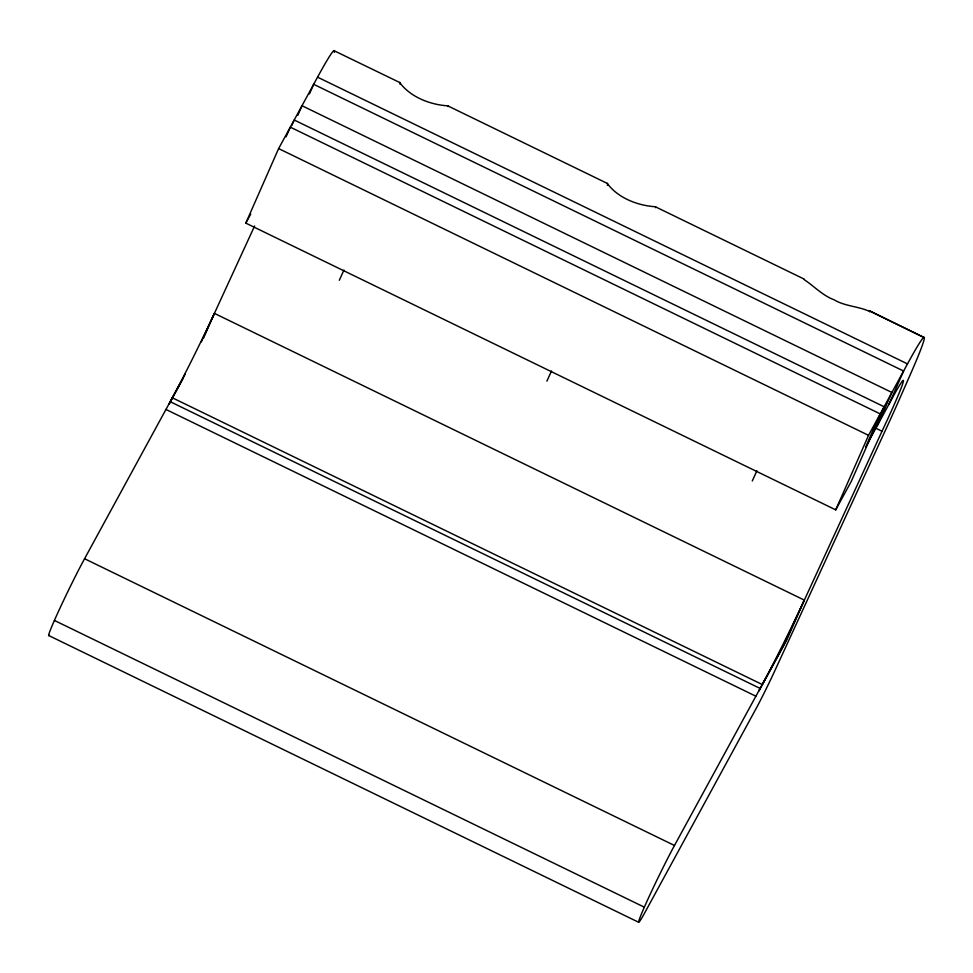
<?xml version="1.0" encoding="UTF-8"?>
<svg xmlns="http://www.w3.org/2000/svg" width="973" height="973" viewBox="0 0 973 973"><rect width="100%" height="100%" fill="white"/><g stroke="black" fill="none" stroke-linecap="round" stroke-linejoin="round"><path stroke-width="1.46" d="M804.209 279.689C812.893 285.186 822.854 295.78 833.946 299.72C844.759 306.349 859.013 306.325 869.753 311.542A121.576 5.108 -64.1 0 1 869.728 311.822M607.383 185.344A121.576 5.108 -64.1 0 0 607.225 183.374C617.843 197.896 637.461 205.583 655.303 206.738L804.464 279.239M291.766 125.529L294.199 120.007L884.129 406.763L851.314 481.294L835.734 509.864L245.804 223.121L278.619 148.577L317.563 77.159A121.576 5.108 -64.1 0 1 334.323 52.323M286.05 136.816L290.307 127.147L880.237 413.902L865.654 447.033L893.019 396.777A75.383 3.162 -64.1 0 1 882.012 431.246L783.143 646.206L674.484 845.488A48.626 2.043 -64.1 0 0 644.333 907.177A48.626 2.043 -64.1 0 0 645.318 911.737L755.644 709.39A36.475 1.532 -64.1 0 0 775.043 670.275L887.571 425.602A121.576 5.108 -64.1 0 0 898.334 401.727L909.974 375.298A121.576 5.108 -64.1 0 0 907.493 363.902L317.563 77.159M172.185 398.018L169.095 404.136L183.325 378.035M297.738 115.386L301.995 105.729L891.913 392.472L877.33 425.602M309.414 93.955L313.671 84.298L903.601 371.041L889.018 404.172M203.503 338.105L214.401 313.367L804.318 600.11L786.768 639.979L759.013 690.879L760.108 688.422L170.178 401.679M835.734 509.864L868.548 435.332L907.493 363.902M339.322 280.26L343.943 270.08M546.899 381.148L551.521 370.968M752.275 480.978L756.897 470.798M201.277 341.924L254.622 225.955M245.804 223.121L250.766 214.024M49.246 635.223A48.626 2.043 -64.1 0 1 59.207 609.791A48.626 2.043 -64.1 0 1 84.566 558.733L185.259 374.046M399.891 84.067A121.576 5.108 -64.1 0 0 399.66 82.474C410.18 96.911 429.908 104.719 447.726 105.838L607.225 183.374M333.958 50.657L399.66 82.474M874.763 427.719L882.012 431.246M278.619 148.577L868.548 435.332M165.957 409.451L755.887 696.206M84.566 558.733L674.484 845.488M54.403 620.433L644.333 907.177M48.65 635.491L638.58 922.234M924.35 337.655L869.315 310.764L923.888 337.412M655.303 206.738A121.576 5.108 -64.1 0 1 655.62 207.675M447.726 105.838A121.576 5.108 -64.1 0 1 448.067 106.519M214.401 313.367A85.101 3.576 -64.1 0 1 172.318 397.775L762.248 684.518A85.101 3.576 -64.1 0 0 804.318 600.11"/></g></svg>
